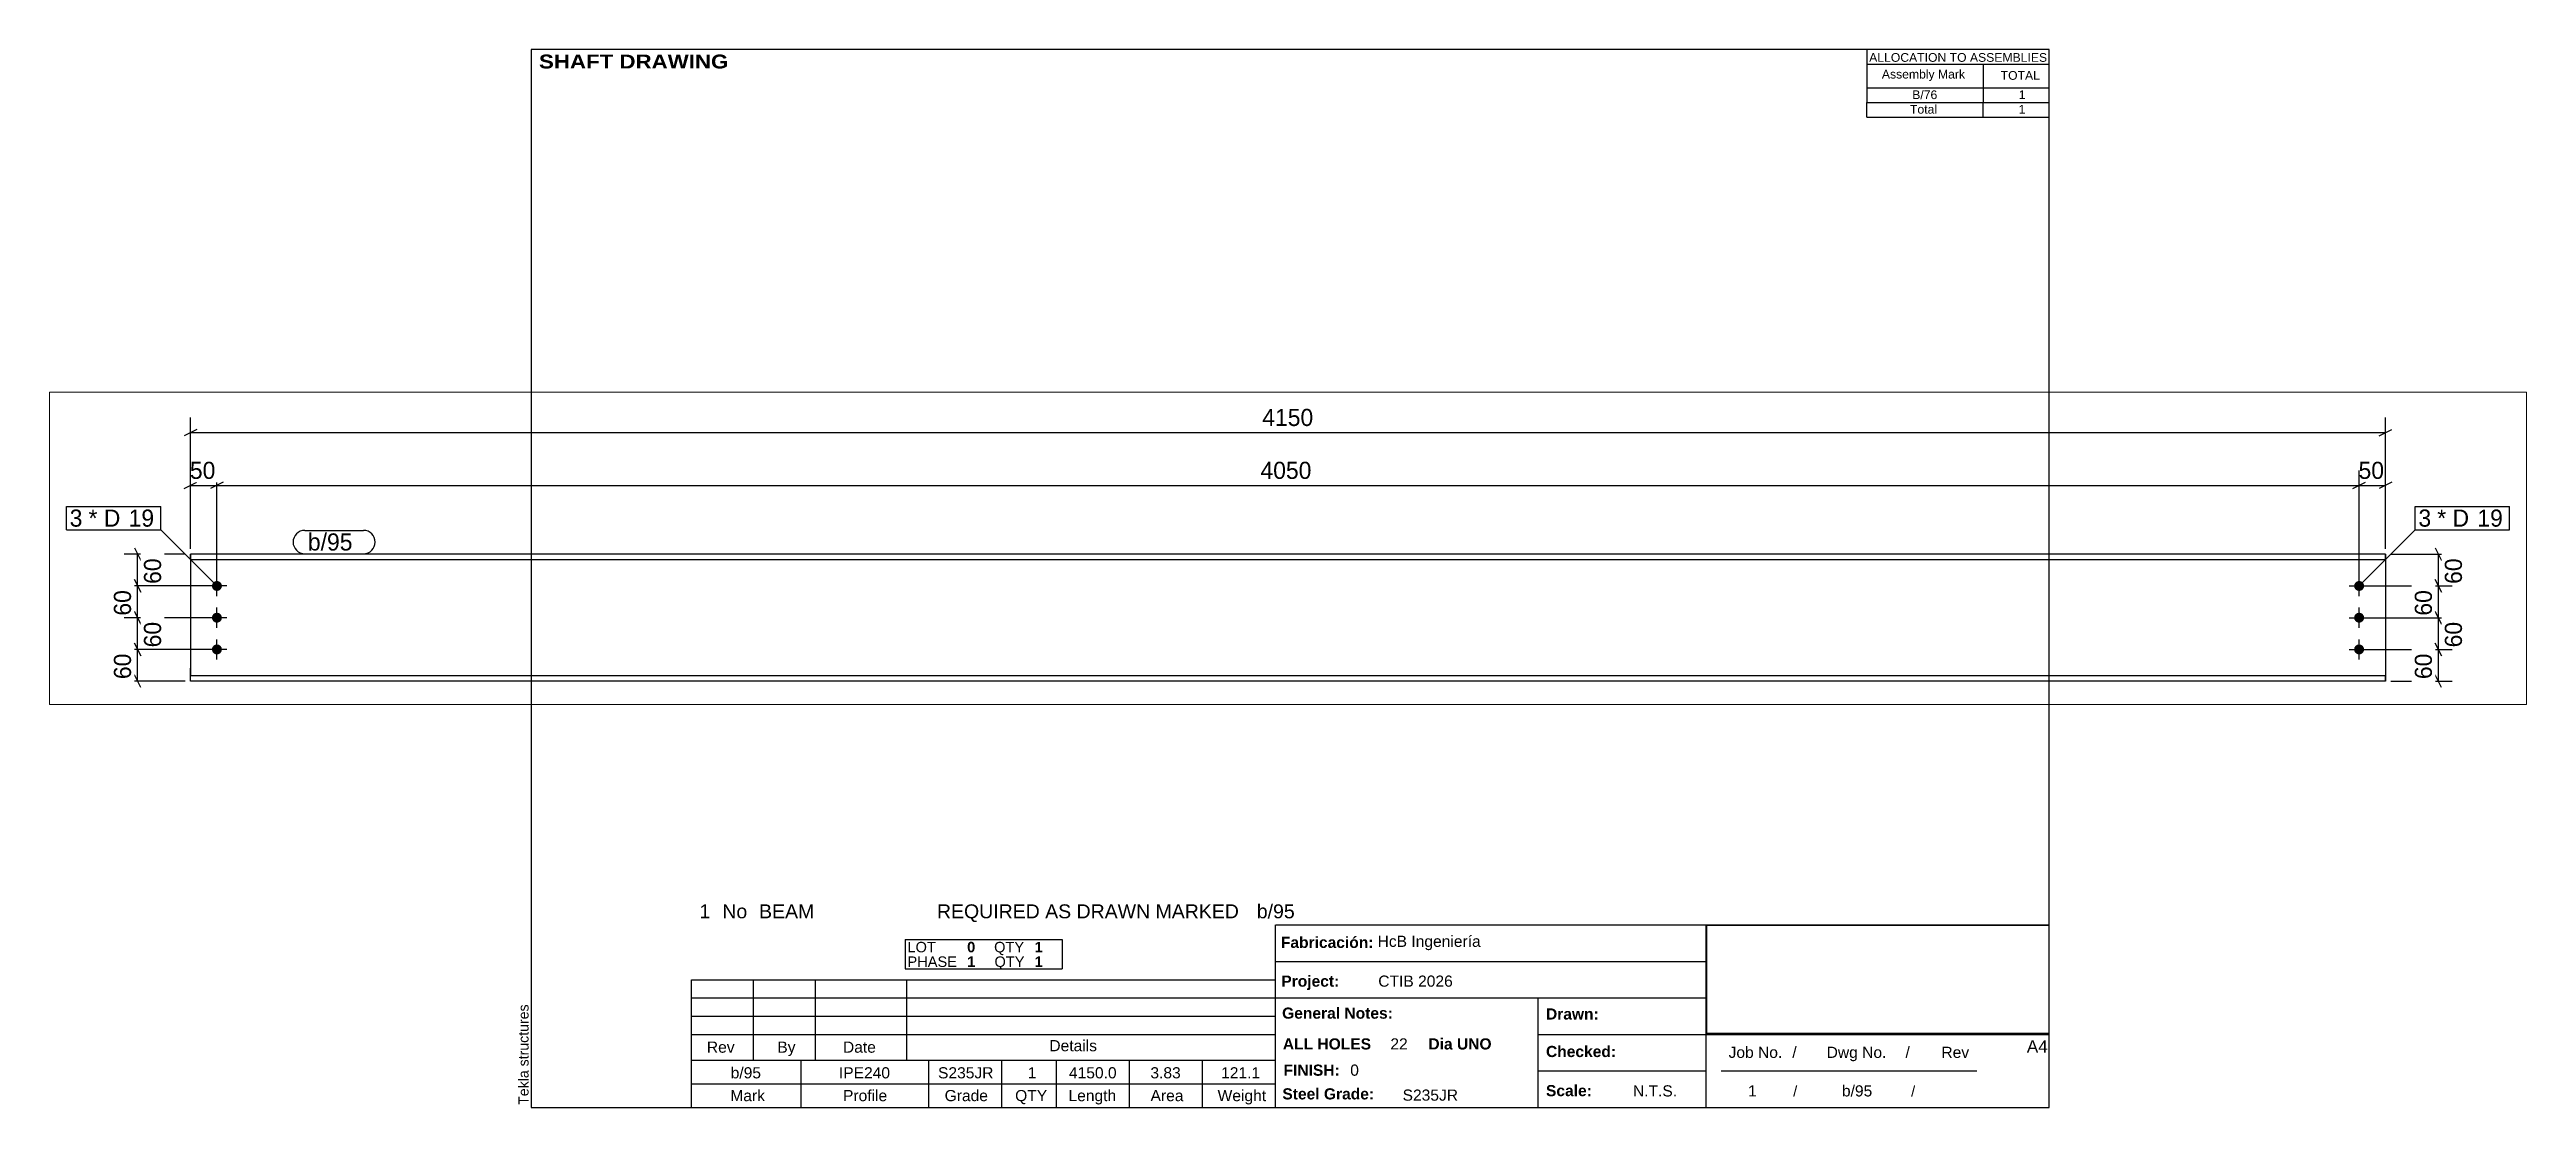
# Paper-space layout 'Layout1' of a CAD drawing. Header units: millimetres. Extents: x -86 to 382, y 5 to 205.
# The model-space entities are those that its viewports show. They can reach past a viewport. Long polylines and large blocks are cut down to what shows.
import ezdxf

# ---------------------------------------------------------------- set-up
doc = ezdxf.new("R2010")
doc.units = ezdxf.units.MM
doc.linetypes.add('DXK_LINE_DOT4', pattern=[0.9408, 0.4704, -0.4704])
doc.layers.add('Viewport layer', color=7, linetype='Continuous', plot=False)
doc.styles.add('Arial', font='ARIAL.TTF', dxfattribs={"height": 0.2})
doc.styles.add('Arial Black', font='ARIBLK.TTF', dxfattribs={"height": 0.2})
doc.styles.add('Arial Bold', font='ARIALBD.TTF', dxfattribs={"height": 0.2})
doc.styles.add('Comic Sans MS', font='COMIC.TTF', dxfattribs={"height": 0.2})

msp = doc.modelspace()

# ---------------------------------------------------------------- hatches: boundary and pattern name
at = {"linetype": 'Continuous'}
for points in [[(306.9, 224, -1), (325.9, 224, -1)], [(4356.9, 224, -1), (4375.9, 224, -1)], [(306.9, 164, -1), (325.9, 164, -1)], [(4356.9, 164, -1), (4375.9, 164, -1)], [(306.9, 104, -1), (325.9, 104, -1)], [(4356.9, 104, -1), (4375.9, 104, -1)]]:
    msp.add_hatch(color=3, dxfattribs=at).paths.add_polyline_path(points)

# ---------------------------------------------------------------- linework, layer by layer
at = {"color": 8, "linetype": 'Continuous'}
for p, q in [((278.4, 520), (254.4, 508)), ((4404.4, 508), (4428.4, 520)), ((266.4, 514), (4416.4, 514)), ((266.4, 294), (266.4, 442.4)), ((316.4, 234), (316.4, 442.4)), ((316.4, 234), (316.4, 442.4)), ((4366.4, 234), (4366.4, 442.4)), ((4416.4, 294), (4416.4, 442.4)), ((254.4, 408), (278.4, 420)), ((266.4, 414), (316.4, 414)), ((328.4, 420), (304.4, 408)), ((328.4, 420), (304.4, 408)), ((4354.4, 408), (4378.4, 420)), ((4366.4, 414), (4416.4, 414)), ((4428.4, 420), (4404.4, 408)), ((256.4, 284), (140.8, 284)), ((160.4, 296), (172.4, 272)), ((166.4, 224), (166.4, 284)), ((4426.4, 284), (4544.8, 284)), ((4510.4, 296), (4522.4, 272)), ((4516.4, 224), (4516.4, 284)), ((172.4, 212), (160.4, 236)), ((4522.4, 212), (4510.4, 236)), ((306.4, 224), (140.8, 224)), ((4376.4, 224), (4544.8, 224)), ((306.4, 164), (138, 164)), ((172.4, 152), (160.4, 176)), ((4376.4, 164), (4542, 164)), ((4522.4, 152), (4510.4, 176)), ((306.4, 104), (140.8, 104)), ((172.4, 92), (160.4, 116)), ((4376.4, 104), (4544.8, 104)), ((4522.4, 92), (4510.4, 116)), ((172.4, 32), (160.4, 56)), ((4522.4, 32), (4510.4, 56)), ((256.4, 44), (138, 44)), ((4426.4, 44), (4542, 44))]:
    msp.add_line(p, q, dxfattribs=at)
at = {"color": 7, "linetype": 'Continuous'}
for p, q in [((266.4, 274.2), (266.4, 284)), ((266.4, 284), (266.4, 284)), ((4416.4, 284), (266.4, 284)), ((4416.4, 284), (4416.4, 284)), ((4416.4, 284), (4416.4, 274.2)), ((266.4, 274.2), (266.4, 53.8)), ((266.4, 274.2), (4416.4, 274.2)), ((4416.4, 274.2), (4416.4, 53.8)), ((266.4, 44), (266.4, 53.8)), ((4416.4, 53.8), (266.4, 53.8)), ((4416.4, 53.8), (4416.4, 44)), ((266.4, 44), (266.4, 44)), ((4416.4, 44), (266.4, 44)), ((4416.4, 44), (4416.4, 44))]:
    msp.add_line(p, q, dxfattribs=at)
at = {"color": 7, "linetype": 'DXK_LINE_DOT4'}
for p, q in [((266.4, 284), (266.4, 274.2)), ((4416.4, 274.2), (4416.4, 284)), ((4416.4, 284), (4416.4, 284)), ((4416.4, 274.2), (4416.4, 274.2)), ((4416.4, 274.2), (4416.4, 274.2)), ((266.4, 53.8), (266.4, 68.8)), ((266.4, 44), (266.4, 53.8)), ((4416.4, 53.8), (4416.4, 53.8)), ((4416.4, 44), (4416.4, 53.8)), ((4416.4, 53.8), (4416.4, 53.8)), ((4416.4, 44), (4416.4, 44))]:
    msp.add_line(p, q, dxfattribs=at)
at = {"color": 3, "linetype": 'Continuous'}
for p, q in [((316.4, 205), (316.4, 243)), ((4366.4, 205), (4366.4, 243)), ((335.4, 224), (297.4, 224)), ((4347.4, 224), (4385.4, 224)), ((335.4, 164), (297.4, 164)), ((316.4, 145), (316.4, 183)), ((4347.4, 164), (4385.4, 164)), ((4366.4, 145), (4366.4, 183)), ((335.4, 104), (297.4, 104)), ((316.4, 85), (316.4, 123)), ((4347.4, 104), (4385.4, 104)), ((4366.4, 85), (4366.4, 123))]:
    msp.add_line(p, q, dxfattribs=at)

# ---------------------------------------------------------------- wipeouts: each hides what was drawn before it
at = {"color": 0}
for points in [[(64.1, 336.1), (64.1, 368.1), (38, 368.1), (38, 336.1)], [(4504.5, 336.1), (4504.5, 368.1), (4478.5, 368.1), (4478.5, 336.1)]]:
    msp.add_wipeout(points, dxfattribs=at)

# ---------------------------------------------------------------- next in the draw order: wipeouts: each hides what was drawn before it
for points in [[(2396.5, 520), (2396.5, 564.8), (2286.3, 564.8), (2286.3, 520)], [(4423.9, 420), (4423.9, 464.8), (4358.9, 464.8), (4358.9, 420)], [(64.1, 336.1), (64.1, 368.1), (38, 368.1), (38, 336.1)], [(4504.5, 336.1), (4504.5, 368.1), (4478.5, 368.1), (4478.5, 336.1)], [(217.2, 286.5), (172.4, 286.5), (172.4, 221.5), (217.2, 221.5)], [(587.7, 291), (587.7, 323), (488.4, 323), (488.4, 291)], [(4567.2, 286.5), (4522.4, 286.5), (4522.4, 221.5), (4567.2, 221.5)]]:
    msp.add_wipeout(points, dxfattribs=at)

# ---------------------------------------------------------------- next in the draw order: linework, layer by layer
at = {"color": 8, "linetype": 'Continuous'}
for p, q in [((4416.4, 294), (4416.4, 542.4)), ((4366.4, 234), (4366.4, 442.4)), ((316.4, 414), (4366.4, 414)), ((4354.4, 408), (4378.4, 420)), ((160.4, 236), (172.4, 212)), ((4510.4, 236), (4522.4, 212)), ((306.4, 224), (138, 224)), ((166.4, 164), (166.4, 224)), ((4376.4, 224), (4542, 224)), ((4516.4, 164), (4516.4, 224))]:
    msp.add_line(p, q, dxfattribs=at)
at = {"color": 7, "linetype": 'Continuous'}
for p, q in [((32, 330.1), (32, 374.1)), ((4472.5, 330.1), (4472.5, 374.1))]:
    msp.add_line(p, q, dxfattribs=at)

# ---------------------------------------------------------------- next in the draw order: texts
at = {"color": 3, "style": 'Comic Sans MS'}
for s, p in [('4150', (2292.7, 526.4)), ('50', (4365.3, 426.4))]:
    msp.add_text(s, height=32.38, dxfattribs=at).set_placement(p)
for p in [(210.8, 227.9), (4560.8, 227.9)]:
    msp.add_text('60', height=32.38, rotation=90.0002, dxfattribs=at).set_placement(p)

# ---------------------------------------------------------------- next in the draw order: wipeouts: each hides what was drawn before it
at = {"color": 0}
for points in [[(139.9, 336.1), (139.9, 368.1), (73.7, 368.1), (73.7, 336.1)], [(4580.3, 336.1), (4580.3, 368.1), (4514.1, 368.1), (4514.1, 336.1)], [(587.7, 291), (587.7, 323), (488.4, 323), (488.4, 291)]]:
    msp.add_wipeout(points, dxfattribs=at)

# ---------------------------------------------------------------- next in the draw order: linework, layer by layer
at = {"color": 7, "linetype": 'Continuous'}
for p, q in [((482.4, 329), (593.7, 329)), ((482.4, 285), (593.7, 285))]:
    msp.add_line(p, q, dxfattribs=at)
for centre, start, end in [((482.4, 307), 90, 270), ((593.7, 307), 270, 90)]:
    msp.add_arc(centre, 22, start, end, dxfattribs=at)

# ---------------------------------------------------------------- next in the draw order: texts
at = {"color": 3, "style": 'Comic Sans MS'}
msp.add_text('b/95', height=32.38, dxfattribs=at).set_placement((488.4, 291))

# ---------------------------------------------------------------- next in the draw order: wipeouts: each hides what was drawn before it
at = {"color": 0}
for points in [[(323.9, 420), (323.9, 464.8), (258.9, 464.8), (258.9, 420)], [(2399.9, 420), (2399.9, 464.8), (2282.9, 464.8), (2282.9, 420)], [(139.9, 336.1), (139.9, 368.1), (73.7, 368.1), (73.7, 336.1)], [(4580.3, 336.1), (4580.3, 368.1), (4514.1, 368.1), (4514.1, 336.1)], [(160.4, 226.5), (115.6, 226.5), (115.6, 161.5), (160.4, 161.5)], [(4510.4, 226.5), (4465.6, 226.5), (4465.6, 161.5), (4510.4, 161.5)]]:
    msp.add_wipeout(points, dxfattribs=at)

# ---------------------------------------------------------------- next in the draw order: linework, layer by layer
at = {"color": 8, "linetype": 'Continuous'}
for p, q in [((266.4, 294), (266.4, 542.4)), ((306.4, 164), (140.8, 164)), ((160.4, 176), (172.4, 152)), ((166.4, 104), (166.4, 164)), ((4376.4, 164), (4544.8, 164)), ((4510.4, 176), (4522.4, 152)), ((4516.4, 104), (4516.4, 164))]:
    msp.add_line(p, q, dxfattribs=at)
at = {"color": 7, "linetype": 'Continuous'}
msp.add_line((4366.4, 224), (4472.5, 330.1), dxfattribs=at)

# ---------------------------------------------------------------- next in the draw order: texts
at = {"color": 3, "style": 'Comic Sans MS'}
for s, height, p in [('50', 32.38, (265.3, 426.4)), ('4050', 32.38, (2289.3, 426.4)), ('3', 32.4, (38, 336.1)), ('3', 32.4, (4478.5, 336.1))]:
    msp.add_text(s, height=height, dxfattribs=at).set_placement(p)
for p in [(154, 167.9), (4504, 167.9)]:
    msp.add_text('60', height=32.38, rotation=90.0002, dxfattribs=at).set_placement(p)

# ---------------------------------------------------------------- next in the draw order: wipeouts: each hides what was drawn before it
at = {"color": 0}
for points in [[(194.7, 336.1), (194.7, 368.1), (149.5, 368.1), (149.5, 336.1)], [(4635.2, 336.1), (4635.2, 368.1), (4589.9, 368.1), (4589.9, 336.1)]]:
    msp.add_wipeout(points, dxfattribs=at)

# ---------------------------------------------------------------- next in the draw order: wipeouts: each hides what was drawn before it
for points in [[(194.7, 336.1), (194.7, 368.1), (149.5, 368.1), (149.5, 336.1)], [(4635.2, 336.1), (4635.2, 368.1), (4589.9, 368.1), (4589.9, 336.1)], [(217.2, 166.5), (172.4, 166.5), (172.4, 101.5), (217.2, 101.5)], [(4567.2, 166.5), (4522.4, 166.5), (4522.4, 101.5), (4567.2, 101.5)]]:
    msp.add_wipeout(points, dxfattribs=at)

# ---------------------------------------------------------------- next in the draw order: linework, layer by layer
at = {"color": 7, "linetype": 'Continuous'}
for p, q in [((32, 374.1), (210.3, 374.1)), ((32, 330.1), (210.3, 330.1)), ((210.3, 330.1), (210.3, 374.1)), ((316.4, 224), (210.3, 330.1)), ((4472.5, 374.1), (4650.8, 374.1)), ((4472.5, 330.1), (4650.8, 330.1)), ((4650.8, 330.1), (4650.8, 374.1))]:
    msp.add_line(p, q, dxfattribs=at)
at = {"color": 8, "linetype": 'Continuous'}
for p, q in [((306.4, 104), (138, 104)), ((160.4, 116), (172.4, 92)), ((166.4, 44), (166.4, 104)), ((4376.4, 104), (4542, 104)), ((4510.4, 116), (4522.4, 92)), ((4516.4, 44), (4516.4, 104))]:
    msp.add_line(p, q, dxfattribs=at)

# ---------------------------------------------------------------- next in the draw order: texts
at = {"color": 3, "style": 'Comic Sans MS'}
for s, p in [('* D', (73.7, 336.1)), ('19', (149.5, 336.1)), ('* D', (4514.1, 336.1)), ('19', (4589.9, 336.1))]:
    msp.add_text(s, height=32.38, dxfattribs=at).set_placement(p)
for p in [(210.8, 107.9), (4560.8, 107.9)]:
    msp.add_text('60', height=32.38, rotation=90.0002, dxfattribs=at).set_placement(p)

# ---------------------------------------------------------------- next in the draw order: wipeouts: each hides what was drawn before it
at = {"color": 0}
for points in [[(160.4, 106.5), (115.6, 106.5), (115.6, 41.5), (160.4, 41.5)], [(4510.4, 106.5), (4465.6, 106.5), (4465.6, 41.5), (4510.4, 41.5)]]:
    msp.add_wipeout(points, dxfattribs=at)

# ---------------------------------------------------------------- next in the draw order: texts
at = {"color": 3, "style": 'Comic Sans MS'}
for p in [(154, 47.9), (4504, 47.9)]:
    msp.add_text('60', height=32.38, rotation=90.0002, dxfattribs=at).set_placement(p)

psp = doc.layouts.get("Layout1")

# ---------------------------------------------------------------- linework, layer by layer
at = {"color": 5, "linetype": 'Continuous'}
for p, q in [((292, 205), (5, 205)), ((5, 205), (5, 5)), ((292, 5), (292, 205)), ((5, 5), (292, 5))]:
    psp.add_line(p, q, dxfattribs=at)
at = {"color": 7, "linetype": 'Continuous'}
for p, q in [((257.51, 205), (257.51, 197.75)), ((257.57, 202.24), (292, 202.24)), ((279.49, 202.24), (279.49, 197.75)), ((257.51, 197.75), (257.51, 195)), ((257.57, 197.75), (292, 197.75)), ((279.49, 197.75), (279.49, 195)), ((257.51, 192.23), (257.51, 194.99)), ((257.51, 192.23), (292, 192.23)), ((257.54, 194.99), (292, 194.99)), ((279.49, 192.23), (279.49, 194.99)), ((145.72, 5), (145.72, 39.5)), ((145.75, 39.5), (292, 39.5)), ((227.14, 5), (227.14, 39.5)), ((75.68, 36.74), (105.35, 36.74)), ((75.68, 36.74), (75.68, 33.98)), ((75.68, 33.98), (75.68, 31.22)), ((105.35, 36.74), (105.35, 33.98)), ((105.35, 33.98), (105.35, 31.22)), ((35.31, 13.97), (35.31, 29.15)), ((35.31, 29.15), (145.71, 29.15)), ((47.04, 13.97), (47.04, 29.15)), ((58.77, 13.97), (58.77, 29.15)), ((75.68, 31.22), (105.35, 31.22)), ((76.02, 13.97), (76.02, 29.15)), ((145.71, 13.97), (145.71, 29.15)), ((145.72, 32.6), (227.14, 32.6)), ((35.31, 25.7), (145.71, 25.7)), ((145.72, 25.7), (227.14, 25.7)), ((195.4, 5), (195.4, 25.7)), ((35.31, 22.25), (145.71, 22.25)), ((35.31, 18.8), (145.71, 18.8)), ((195.4, 18.8), (292, 18.8)), ((35.31, 13.96), (145.71, 13.97)), ((35.31, 9.49), (35.31, 13.96)), ((35.31, 9.48), (145.72, 9.49)), ((35.31, 5), (35.31, 9.48)), ((56.01, 9.49), (56.01, 13.97)), ((56.01, 5), (56.01, 9.48)), ((80.16, 9.49), (80.16, 13.97)), ((80.16, 5), (80.16, 9.48)), ((93.96, 9.49), (93.96, 13.97)), ((93.96, 5), (93.96, 9.48)), ((104.31, 9.49), (104.31, 13.97)), ((104.31, 5), (104.31, 9.48)), ((118.11, 9.49), (118.11, 13.97)), ((118.11, 5), (118.11, 9.48)), ((131.91, 9.49), (131.91, 13.97)), ((131.91, 5), (131.91, 9.48)), ((195.4, 11.9), (227.14, 11.9)), ((229.99, 11.92), (278.29, 11.92))]:
    psp.add_line(p, q, dxfattribs=at)
at = {"color": 2, "linetype": 'Continuous'}
for p, q in [((227.28, 39.46), (291.86, 39.46)), ((227.29, 19.02), (227.29, 39.46)), ((291.96, 19.03), (291.96, 39.47)), ((227.28, 19.03), (291.86, 19.03))]:
    psp.add_line(p, q, dxfattribs=at)

# ---------------------------------------------------------------- texts
at = {"color": 7}
for s, height, style, p in [(' SHAFT DRAWING', 2.6342, 'Arial Black', (5.3, 201.42)), ('ALLOCATION TO ASSEMBLIES', 1.6475, 'Arial', (257.95, 202.68)), ('Assembly Mark', 1.6475, 'Arial', (260.35, 199.52)), ('TOTAL', 1.648, 'Arial', (282.81, 199.28)), ('1', 2.64, 'Arial', (36.8, 40.76)), ('No', 2.636, 'Arial', (41.13, 40.76)), ('BEAM', 2.636, 'Arial', (48.08, 40.76)), ('REQUIRED AS DRAWN MARKED', 2.636, 'Arial', (81.71, 40.76)), ('b/95', 2.636, 'Arial', (142.18, 40.76)), ('b/95', 2.109, 'Arial', (42.71, 10.5)), ('IPE240', 2.109, 'Arial', (63.17, 10.5)), ('S235JR', 2.109, 'Arial', (81.91, 10.5)), ('1', 2.11, 'Arial', (98.86, 10.5)), ('4150.0', 2.109, 'Arial', (106.66, 10.5)), ('3.83', 2.109, 'Arial', (122.06, 10.5)), ('121.1', 2.109, 'Arial', (135.43, 10.5)), ('FINISH:', 2.107, 'Arial Bold', (147.22, 11)), ('0', 2.11, 'Arial', (159.84, 11))]:
    psp.add_text(s, height=height, dxfattribs=dict(at, style=style)).set_placement(p)
at = {"color": 7, "linetype": 'Continuous'}
for s, height, style, p in [('B/76', 1.648, 'Arial', (266.09, 195.63)), ('1', 1.65, 'Arial', (286.23, 195.63)), ('Total', 1.648, 'Arial', (265.67, 192.88)), ('1', 1.65, 'Arial', (286.21, 192.88)), ('HcB Ingeniería', 2.1088, 'Arial', (165.02, 35.36)), ('LOT', 1.977, 'Arial', (76.13, 34.33)), ('PHASE', 1.977, 'Arial', (76.13, 31.57)), ('0', 1.98, 'Arial Bold', (87.41, 34.33)), ('1', 1.98, 'Arial Bold', (87.41, 31.57)), ('QTY', 1.977, 'Arial', (92.51, 34.33)), ('QTY', 1.977, 'Arial', (92.58, 31.57)), ('1', 1.98, 'Arial Bold', (100.18, 34.33)), ('1', 1.98, 'Arial Bold', (100.18, 31.57)), ('Fabricación:', 2.1074, 'Arial Bold', (146.73, 35.16)), ('Project:', 2.107, 'Arial Bold', (146.81, 27.83)), ('CTIB 2026', 2.109, 'Arial', (165.14, 27.83)), ('General Notes:', 2.1074, 'Arial Bold', (146.96, 21.78)), ('Drawn:', 2.107, 'Arial Bold', (196.85, 21.62)), ('Rev', 2.109, 'Arial', (38.21, 15.35)), ('By', 2.109, 'Arial', (51.53, 15.35)), ('Date', 2.109, 'Arial', (63.94, 15.35)), ('Details', 2.109, 'Arial', (102.96, 15.63)), ('ALL HOLES', 2.107, 'Arial Bold', (147.1, 15.96)), ('22', 2.109, 'Arial', (167.43, 15.96)), ('Dia UNO', 2.107, 'Arial Bold', (174.62, 15.96)), ('Checked:', 2.107, 'Arial Bold', (196.85, 14.53)), ('Job No.', 2.109, 'Arial', (231.37, 14.37)), ('/', 2.11, 'Arial', (243.42, 14.37)), ('Dwg No.', 2.109, 'Arial', (249.91, 14.37)), ('/', 2.11, 'Arial', (264.81, 14.37)), ('Rev', 2.109, 'Arial', (271.61, 14.37)), ('A4', 2.307, 'Arial', (287.76, 15.38)), ('Mark', 2.109, 'Arial', (42.64, 6.19)), ('Profile', 2.109, 'Arial', (63.95, 6.19)), ('Grade', 2.109, 'Arial', (83.16, 6.19)), ('QTY', 2.109, 'Arial', (96.49, 6.19)), ('Length', 2.109, 'Arial', (106.58, 6.19)), ('Area', 2.109, 'Arial', (122.09, 6.19)), ('Weight', 2.109, 'Arial', (134.77, 6.19)), ('Steel Grade:', 2.1074, 'Arial Bold', (147.01, 6.52)), ('S235JR', 2.109, 'Arial', (169.74, 6.28)), ('Scale:', 2.107, 'Arial Bold', (196.85, 7.13)), ('N.T.S.', 2.109, 'Arial', (213.29, 7.08)), ('1', 2.11, 'Arial', (235.04, 7.08)), ('/', 1.98, 'Arial', (243.58, 7.08)), ('b/95', 2.109, 'Arial', (252.8, 7.08)), ('/', 1.98, 'Arial', (265.88, 7.08))]:
    psp.add_text(s, height=height, dxfattribs=dict(at, style=style)).set_placement(p)
at = {"color": 174, "linetype": 'Continuous', "style": 'Arial'}
psp.add_text('Tekla structures', height=1.9102, rotation=90, dxfattribs=at).set_placement((4.5, 5.5))

# ---------------------------------------------------------------- viewports
at = {"layer": 'Viewport layer', "view_target_point": (2341.4, 295.2)}
psp.add_viewport(center=(148.08, 110.71), size=(468.28, 59.04), view_center_point=(0, 0), view_height=590.4, dxfattribs=at)

doc.saveas('drawing.dxf')
